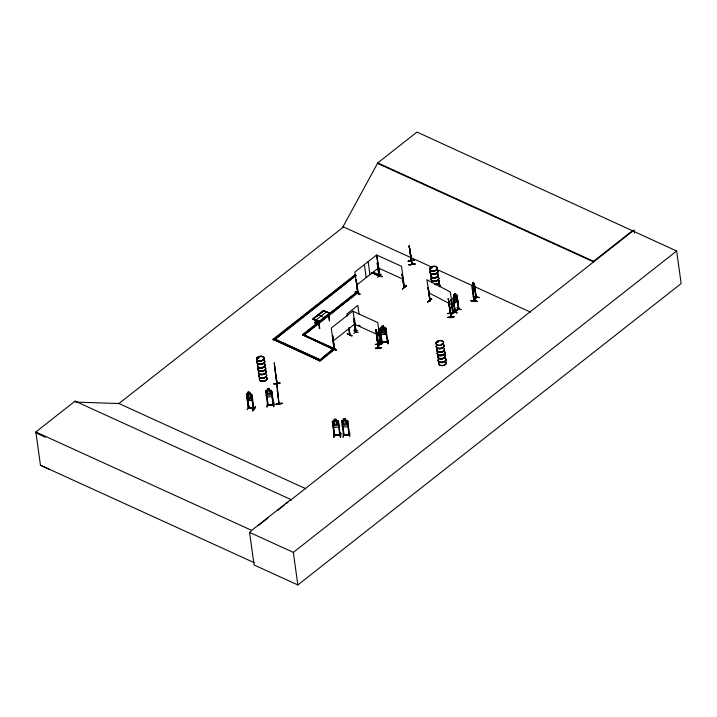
<?xml version="1.0" encoding="UTF-8"?>
<svg xmlns="http://www.w3.org/2000/svg" width="717" height="717" viewBox="0 0 717 717"><rect width="100%" height="100%" fill="white"/><g stroke="black" fill="none" stroke-linecap="round" stroke-linejoin="round"><path stroke-width="1.08" d="M347.297 333.943L352.02 335.708M347.387 333.826L352.065 335.968L347.306 333.907M377.276 340.396L376.784 334.05M411.128 260.612L411.101 260.612M355.632 331.344L356.259 332.563L355.757 332.374L353.983 318.778L355.542 332.204L353.615 319.065M379.571 275.498L379.965 276.296L377.877 262.96L380.153 276.206L379.499 276.081M380.073 342.995L380.602 343.022M380.503 343.631L378.442 330.295L380.575 343.649L380.135 342.825M403.823 286.755L404.352 286.773M404.092 287.069L402.049 274.163L402.47 274.351M471.015 300.826C476.267 299.849 481.43 302.78 471.015 300.826L476.814 301.615M471.105 300.62L476.913 301.4M471.087 300.405L476.895 301.176M267.459 404.648L267.638 405.293L265.577 391.079L266.213 390.469C269.009 391.24 265.702 387.216 269.332 388.659L269.547 390.299L270.578 390.783L270.999 393.776L270.157 395.121L268.266 395.246L267.074 394.018L266.661 391.034L267.602 390.433L267.378 388.829M266.213 390.469L270.927 390.209L271.662 390.702L273.562 404.926L271.824 391.715L271.259 391.885L271.824 391.715M266.177 395.425L267.091 396.976L271.851 396.68L272.254 395.004M266.339 392.056L265.774 392.226L266.339 392.056L268.203 405.213M267.091 396.976L266.24 395.372M267.593 403.214L267.056 407.131L267.566 403.017M267.584 404.621L273.625 404.397L273.078 404.28M269.332 388.659L269.493 390.353M269.547 390.299L271.591 390.774M273.096 404.764L271.268 391.751M273.571 406.718L273.795 402.622L273.903 406.673M333.073 422.483L332.509 422.654L333.073 422.483L334.875 435.649M334.337 420.897L334.041 419.203L336.067 419.078L336.228 420.78L337.313 421.211L337.734 424.204L336.9 425.548L335.009 425.665L333.817 424.446L333.396 421.453L334.337 420.861L332.312 421.497L334.382 435.712L332.383 421.515L332.984 420.942L337.671 420.592L336.291 420.682M334.059 433.686L333.79 437.549L334.301 433.462M338.003 422.179L338.567 422.143L338.003 422.179L339.804 435.371L339.813 434.69L340.432 435.165L334.328 435.551M338.989 425.468L338.585 427.099L333.826 427.395L332.912 425.808L333.871 427.296M339.697 435.004C342.43 434.385 333.692 434 334.938 435.64M340.602 433.274L340.306 437.146L340.566 433.068M340.315 436.895L340.638 433.283M340.889 433.274L340.647 437.11M347.637 420.771L349.654 434.914L343.56 435.282L341.561 421.103L342.197 420.485L346.92 420.198L347.637 420.771L347.835 426.705L343.076 427L342.161 425.45M342.323 422.08L341.758 422.25L342.323 422.08L344.169 435.264L343.524 434.654M343.282 418.845L343.586 420.494L342.645 421.049L343.067 424.043L344.25 425.262L346.141 425.145L346.983 423.801L346.562 420.807L345.477 420.341L345.316 418.674L343.282 418.845L343.515 420.404M343.622 433.301L343.326 437.065M343.067 437.11L343.309 433.292M344.124 434.627L349.062 434.287L349.116 434.95M347.252 421.775L347.808 421.739L347.252 421.775L349.116 434.968L349.009 434.475M349.762 432.647L349.636 436.707M457.204 301.068L457.392 299.15L457.258 301.095L454.058 303.542L457.258 301.095M276.879 383.747L277.228 384.034L276.87 383.183M277.174 390.415L279.03 403.823L274.244 362.721L277.192 384.043L275.131 370.671M257.69 358.052L258.12 357.523M263.139 360.042L262.494 360.015L262.843 359.674M263.13 359.88L262.718 359.71M319.809 328.601L318.805 321.341M329.506 313.123L323.537 310.631L313.177 318.698L313.105 319.432L319.155 322.014L329.506 313.938L329.587 313.114M329.65 313.759L329.551 313.024M328.673 313.58L329.479 320.992L328.395 314.664M430.792 267.97L431.93 267.773L430.845 267.782M431.975 267.916L431.338 267.513M435.793 270.004L436.205 269.798M436.967 342.233C436.904 341.283 439.001 343.425 437.513 341.74M437.926 342.117L437.782 341.803M441.986 344.438L442.102 343.945L441.851 344.384M441.95 344.052L441.995 344.366M442.013 344.187L442.389 344.357M450.446 313.356L450.652 312.917L451.101 317.138L449.227 303.748L449.174 305.075M450.41 313.499L450.859 317.183L448.286 298.541L450.778 313.723M430.048 300.97L427.986 287.625L429.976 300.961M453.171 312.424L452.579 312.307L453.144 312.388M331.478 348.121L336.372 350.048L331.666 347.691M331.666 347.942L336.148 350.201M355.085 292.142C365.132 297.842 356.941 290.376 355.085 292.151M359.746 294.23L355.273 291.927L359.97 294.069M452.49 310.999L457.177 313.132M452.472 310.793L457.114 312.881M378.612 344.375C378.567 355.309 378.486 339.795 378.307 344.662M376.353 330.385L378.352 348.103L376.38 332.849M328.664 316.403L326.611 315.919M450.751 313.723L448.663 300.423M473.946 300.934L471.929 287.006L473.023 282.373L474.071 286.979L473.247 290.026L472.718 289.363M473.31 283.986L474.089 283.323L476.07 297.698L474.439 284.299L476.285 297.376L473.856 300.459L474.385 300.719L472.575 285.223M476.258 297.34L474.17 301.041L472.342 287.616M252.554 399.127L252.187 400.615L247.948 399.79L247.051 398.123M252.617 399.154L252.241 400.678L247.912 399.835M385.979 333.826L385.836 327.866L385.11 327.373L380.404 328.01L379.768 328.619L381.731 342.807L381.776 342.152L387.816 341.409M379.768 328.619L380.368 332.966L381.283 334.472L386.033 333.871L386.436 332.204M427.466 302.171L431.786 299.079M381.336 274.297L377.474 277.371M378.612 344.635L376.775 331.308M378.298 347.306L378.639 347.727M378.648 348.014L376.371 331.684M380.1 275.704L379.257 275.364L378.979 276.144L377.214 263.085L377.742 262.861L377.375 263.157M379.983 342.959L380.377 343.165M403.734 286.719L404.119 286.917M381.444 340.826L381.596 344.671L381.507 340.862M247.033 409.73L249.525 406.028M358.115 292.258L357.658 292.581M355.722 331.326L355.65 332.141M355.381 332.132L356.08 332.061M455.161 311.205L454.937 312.11L459.032 308.919M454.838 311.958L458.817 308.857L456.854 294.875L456.29 294.615L452.83 298.03L454.811 311.949M429.671 300.808L429.725 300.181M349.977 334.292L350.066 334.794M258.801 357.855L258.38 358.097L258.855 357.81M262.673 359.97L262.951 359.719M319.334 321.341L313.087 319.244L319.128 321.825L329.569 313.67M314.88 322.336C314.01 322.973 319.199 326.145 318.966 324.227L314.602 322.408L317.523 321.736M313.123 319.155L319.101 321.646L329.596 313.392L323.51 310.452L313.15 318.518L313.078 319.343L323.304 310.945M328.727 316.986L328.834 316.466L326.8 315.543M431.697 267.746L431.141 267.647M437.253 342.314L437.675 342.233M431.939 267.181L343.031 226.715L377.751 162.911L416.98 132.062L676.633 251.004L681.15 283.573L297.851 584.938L254.096 564.987L249.579 532.417L251.317 531.046M454.094 296.408L453.494 297.465L453.915 300.459L454.757 301.212L456.012 300.226L456.505 298.415L456.084 295.431L455.34 295.422M472.109 286.038L473.785 283.143M475.963 297.232L476.205 296.811L475.765 297.205M476.016 297.188L474.125 300.647L474.107 300.127M473.955 300.979L476.016 297.313M317.64 321.7L318.671 324.335L317.801 321.79M253.943 408.851L248.432 407.874L246.523 393.848L248.234 393.597L247.446 394.018L247.867 397.012L248.969 398.464L250.699 398.786L251.452 397.675L251.04 394.682L250.036 393.983L249.866 392.333L247.983 392.029L248.207 393.633L248.082 392.056L249.785 392.414M247.051 395.076L246.54 394.977L247.051 395.076L248.889 408.125L247.141 394.942M250.063 393.974L252.025 394.852L253.917 409.057L253.746 408.565C241.996 407.579 254.41 407.068 253.406 408.986L251.658 395.775L252.169 395.874L251.568 395.909L253.424 408.968M247.007 393.409L251.353 394.171M248.324 407.561L248.933 407.507L248.306 407.39M253.316 408.475L254.033 408.914M252.707 410.554C260.683 399.19 247.06 418.809 255.548 407.175M252.743 410.823L255.548 407.184M382.34 342.269L382.331 342.565M387.816 341.561L381.794 342.341M349.636 334.857L348.74 328.108M358.124 292.357L357.72 293.056L358.186 292.733L356.161 279.63L357.559 292.984L358.007 292.626M356.008 332.24L353.042 310.927L331.254 328.063L334.122 349.036L334.346 348.13M355.354 331.621L355.892 331.46M455.331 311.832L453.377 298.684L455.044 312.056M458.333 308.668L458.916 308.471M458.396 309.144L458.79 308.346M458.979 308.946L457.007 295.825L458.405 309.179M340.342 434.843L340.297 435.344L338.397 421.13L337.671 420.592M343.56 434.816L349.609 434.421M476.079 297.663L473.722 283.134M379.768 328.664L380.404 328.01M257.726 357.989L258.452 358.222L258.756 357.64M265.648 391.132L266.249 390.559M341.633 421.157L342.233 420.538M381.713 342.681L387.754 341.857M387.279 342.126L385.45 328.933L386.006 328.861L387.897 342.009L381.865 342.816M358.446 325.142L360.588 326.28M349.08 328.036L350.021 334.785M356.322 279.702L355.793 279.917M377.142 274.503L382.071 276.69L377.196 274.683M379.427 275.785L382.071 276.69M334.364 348.641L333.952 348.946L332.563 335.61L334.57 348.677L332.563 335.61M332.724 335.681L332.195 335.906M354.404 319.504L353.983 319.316L356.188 332.545M403.761 286.827L404.28 287.383L403.859 287.194M379.687 275.991L376.775 255.046L401.511 266.321L404.469 287.293L403.805 287.194L402.049 274.163M406.682 285.841L402.371 288.96L406.422 285.5M356.215 332.536L354.548 319.397M353.633 330.68L358.24 332.58M353.024 311.286L377.76 322.569L380.718 343.533L380.135 343.47M382.699 341.928L378.621 345.2L382.654 341.713L378.657 345.182L382.932 342.081M49.796 469.545L40.466 465.225L35.85 431.975L75.088 401.126L290.887 499.516L291.021 500.466L290.51 500.233L632.878 231.053M304.142 334.973L335.063 349.071L319.854 361.027L273.06 339.311L355.148 274.763M273.114 339.715L278.357 335.592M280.096 334.221L281.844 332.849M283.591 331.478L298.442 319.8M300.19 318.429L301.929 317.057M303.676 315.686L318.527 304.008M320.275 302.637L322.023 301.265M323.77 299.894L342.108 285.474M343.855 284.102L355.202 275.176M356.053 275.176L274.019 340.127M274.889 339.437L356.107 275.579M316.591 316.412L323.322 311.124M356.663 285.106L378.451 267.979M302.386 334.776L334.265 349.699L302.386 334.776L356.851 291.962L357.756 292.366L303.345 335.601L357.81 292.778L356.851 291.962M302.449 335.189L315.623 324.828M330.555 313.087L339.338 306.177M341.095 304.797L356.914 292.366M373.476 272.272L380.243 275.355L379.454 275.982L371.72 272.46M371.773 272.863L379.508 276.386L380.243 275.355M333.064 341.086L354.852 323.959M322.3 357.98L333.306 348.874L319.746 359.988M319.854 361.027L335.009 348.659M454.139 296.426L453.816 294.786L455.161 293.728L455.429 295.359M453.87 294.804L455.205 293.755L455.394 295.44M458.638 309.215L457.168 295.897M456.846 307.629L461.461 309.717M458.36 308.839L454.945 311.599L458.378 308.651M377.832 163.521L593.64 261.902L593.551 261.293L632.788 230.444M290.887 499.516L251.658 530.356L35.85 431.975M258.29 525.57L267.871 518.033M277.452 510.504L284.416 505.028M286.155 503.657L287.902 502.285M297.851 584.938L293.334 552.368L676.633 251.004M247.033 393.373L246.424 393.857L248.378 408.054L253.863 409.04M267.611 405.105L273.616 404.729M273.607 404.89L267.638 405.275M334.194 435.076L334.821 435.004L334.23 435.049M340.342 435.318L334.265 435.703M343.506 435.147L349.555 434.735M344.097 435.255L344.07 434.601M349.591 434.914L349.062 434.305M430.003 300.997L428.39 287.831M427.52 302.233L431.795 298.864L427.475 301.965M430.128 300.369L430.245 300.889L426.893 279.711L450.33 291.953L453.278 312.926L452.633 312.8L450.876 299.778L451.432 299.876L453.099 313.042L451.029 299.67M452.597 312.442L453.054 313.015M451.047 314.53L455.6 311.528L451.083 314.503M381.785 327.848L380.844 328.503L381.265 331.496L382.448 332.652L384.339 332.419L385.172 331.003L384.76 328.01L383.676 327.606L383.514 325.939L381.489 326.235L381.785 327.884M328.834 316.466L326.629 315.677L328.718 317.004M455.098 311.725L453.377 298.684M379.32 275.839L377.581 262.789M379.212 276.179L377.214 263.085M357.9 292.679L356.161 279.63M357.828 293.002L354.861 272.075L376.64 254.947L379.508 276.386M334.131 348.525L334.507 348.202M411.459 261.122L409.64 248.055M349.86 334.938L348.919 327.956M431.482 267.943L431.016 267.907M318.966 324.227L314.602 322.408M257.932 357.604L258.523 357.532M334.803 435.201L334.203 435.228M382.286 342.762L380.53 329.569L379.992 329.775L380.53 329.569M387.772 342.045L387.682 341.382M323.555 310.811L328.547 312.845M258.371 357.962L257.815 357.774M268.006 404.773L267.468 404.8M317.765 321.772L314.862 322.3L314.79 322.919M411.244 261.158L409.192 245.806L411.881 264.465L411.173 260.782L411.988 263.542M409.434 247.024L409.174 246.585L409.757 249.462M409.819 249.417L409.918 250.421M410.572 254.669L410.653 255.906L410.5 254.678M410.214 251.022L412.096 264.43L411.459 260.773M408.188 261.131L414.327 260.146M408.887 264.663L415.098 264.161L408.887 264.707M268.068 405.266L268.077 404.612M387.673 340.064L388.112 343.568M273.921 383.774L280.096 383.021L273.957 384.043M273.948 383.953L280.096 383.03M276.072 404.406C287.723 403.312 280.293 402.336 276.072 404.361M448.645 301.382L448.824 302.538M448.725 302.18L449.622 308.66L449.057 303.784M453.637 312.8L447.453 313.517L453.655 313.015M447.48 313.696L453.646 312.926M447.847 317.281C451.477 318.805 459.991 315.023 447.847 317.308M379.974 330.134L386.042 329.363M386.033 333.871L381.283 334.472M376.542 332.204L376.586 335.153L376.479 332.213L376.766 333.423M377.294 337.68L377.276 338.881L377.079 338.083M377.384 339.491L377.366 338.316M377.402 341.409L376.515 335.135L376.81 337.115M378.37 344.698L376.129 329.444L376.156 330.743M376.3 332.303L376.389 333.477M376.308 333.109L378.406 348.121M376.954 334.678L377.276 339.58L376.99 338.37M376.784 336.497L376.981 337.349L376.586 334.705L376.945 335.323M377.178 336.658L377.205 339.589M375.376 344.492L381.561 343.936M375.385 344.581L381.561 343.802L375.376 344.357M381.561 347.557C370.384 347.844 376.676 349.645 381.569 347.611M387.279 341.65L387.216 342.099M76.307 402.112L118.932 403.537L343.586 226.904L343.084 226.671M454.874 311.635L455.34 311.411M273.087 404.926L272.944 404.307M431.437 267.504L431.903 267.683M474.618 287.607L474.69 289.596L473.05 292.491L472.584 291.317M479.081 297.6L473.283 296.793M326.665 315.677L328.718 316.161M429.913 300.486L429.6 300.333M357.586 330.537L353.75 333.611M377.751 162.911L593.551 261.293M437.02 269.493L472.566 285.698M474.591 286.621L530.455 312.092M456.854 294.875L457.401 299.195M378.585 268.077L403.321 279.352M453.422 302.332L454.103 303.569M374.507 273.123L380.297 275.767M354.834 324.317L379.571 335.592M324.174 311.017L326.818 312.218L326.737 311.68L315.847 320.239L315.919 320.786M326.862 315.946L328.888 316.869M314.96 322.784L319.02 324.631M305.137 335.431L335.063 349.071M273.06 339.311L319.8 360.615M118.422 403.304L305.792 488.725M249.579 532.417L293.334 552.368M40.466 465.225L254.23 562.684M35.984 432.925L45.314 437.245M428.694 292.742L452.14 304.985M251.308 394.26L251.936 394.906M343.497 435.282L343.577 434.627M388.139 343.757L387.673 339.795L388.103 343.828M277.219 383.703L277.156 383.228M276.879 383.523L276.95 384.025M377.33 341.355L376.757 335.117M472.611 291.272L473.059 292.411M409.12 245.814L409.434 247.759M409.819 249.453L409.586 248.638L409.783 249.794M409.846 251.058L410.716 255.897M377.052 338.37L377.276 339.58M376.479 332.213L376.694 333.423M449.2 305.541L449.344 306.329M409.73 250.43L410.025 252.321M449.442 307.441L449.693 308.651M634.07 229.888L634.518 233.124M473.086 282.381L473.292 284.075M402.192 274.046L404.003 287.078M383.676 327.651L383.514 325.939M378.442 330.295L380.252 343.326M368.144 261.633L369.945 274.665M376.246 331.397L376.067 329.453L376.255 331.415M376.075 330.698L376.371 332.312M364.397 264.573L366.208 277.604M359.029 314.109L357.828 305.424L346.929 313.983L347.234 316.161M324.46 317.909L318.205 314.548L318.276 315.095M338.334 421.157L338.917 425.468M318.375 321.395L319.388 328.655M316.932 323.304L316.762 323.439M75.088 401.126L75.213 402.076M410.241 253.594L410.205 252.787M454.04 316.735L447.883 317.541M386.006 328.861L385.45 328.933M381.587 347.79L375.412 348.345M448.358 298.532L448.725 302.215M448.286 298.541L448.528 300.387M276.054 375.753L278.142 395.838M376.792 335.843L376.784 334.678L376.981 337.734M377.671 341.077L377.689 342.341L377.554 340.485M376.954 335.95L376.972 337.115M376.344 330.196L376.317 333.145M474.6 287.642L474.6 289.56M265.039 364.299A3.935 2.393 -7.9 0 1 261.069 367.812A3.935 2.393 -7.9 0 1 257.833 364.621M264.089 360.597A3.872 2.357 -7.9 0 1 262.117 364.326A3.872 2.357 -7.9 0 1 257.045 362.668M264.949 364.102A3.872 2.357 -7.9 0 1 261.042 367.561A3.872 2.357 -7.9 0 1 257.86 364.424M265.03 364.711A3.872 2.357 -7.9 0 1 261.633 368.126A3.872 2.357 -7.9 0 1 257.618 365.643M258.344 367.839A3.854 2.348 -7.9 0 0 262.019 370.922A3.854 2.348 -7.9 0 0 264.967 367.005A3.89 2.366 -7.9 0 1 262.028 371.021A3.89 2.366 -7.9 0 1 258.326 367.911M265.057 364.478A3.935 2.393 -7.9 0 1 261.096 368A3.935 2.393 -7.9 0 1 257.851 364.81M264.089 360.176A3.935 2.393 -7.9 0 1 261.588 364.093A3.935 2.393 -7.9 0 1 257 361.646M264.008 359.988A3.872 2.357 -7.9 0 1 261.544 363.842A3.872 2.357 -7.9 0 1 257.036 361.44M265.021 367.194A3.89 2.366 -7.9 0 1 262.046 371.146A3.89 2.366 -7.9 0 1 258.344 368.036M264.116 360.364A3.935 2.393 -7.9 0 1 261.615 364.272A3.935 2.393 -7.9 0 1 257.027 361.834M266.455 374.543A3.935 2.393 -7.9 0 1 262.494 378.056A3.935 2.393 -7.9 0 1 259.249 374.866M265.335 373.602A3.935 2.393 -7.9 0 1 266.007 374.014M265.039 367.346A3.89 2.366 -7.9 0 1 262.072 371.298A3.89 2.366 -7.9 0 1 258.362 368.188M265.514 370.841A3.872 2.357 -7.9 0 1 263.049 374.695A3.872 2.357 -7.9 0 1 258.541 372.293M266.374 374.355A3.872 2.357 -7.9 0 1 262.467 377.814A3.872 2.357 -7.9 0 1 259.276 374.668M266.455 374.955A3.872 2.357 -7.9 0 1 262.547 378.415A3.872 2.357 -7.9 0 1 259.357 375.269M266.383 377.25A3.854 2.348 -7.9 0 1 263.444 381.166A3.854 2.348 -7.9 0 1 259.769 378.083A3.89 2.366 -7.9 0 0 263.453 381.265A3.89 2.366 -7.9 0 0 266.428 377.312M266.482 374.731A3.935 2.393 -7.9 0 1 262.512 378.244A3.935 2.393 -7.9 0 1 259.276 375.054M265.505 370.42A3.935 2.393 -7.9 0 1 263.005 374.337A3.935 2.393 -7.9 0 1 258.425 371.899M265.433 370.241A3.872 2.357 -7.9 0 1 262.969 374.095A3.872 2.357 -7.9 0 1 258.452 371.693M265.693 368.637A3.872 2.357 -7.9 0 1 261.096 371.514A3.872 2.357 -7.9 0 1 258.407 368.368M265.057 367.534A3.872 2.357 -7.9 0 1 265.496 368.045M266.446 377.438A3.89 2.366 -7.9 0 1 263.471 381.39A3.89 2.366 -7.9 0 1 259.769 378.28M265.532 370.608A3.935 2.393 -7.9 0 1 263.031 374.525A3.935 2.393 -7.9 0 1 258.452 372.078M437.218 270.605A3.881 2.357 -7.9 0 1 434.26 274.548A3.881 2.357 -7.9 0 1 430.558 271.438M437.639 273.589A3.881 2.357 -7.9 0 1 435.174 277.452A3.881 2.357 -7.9 0 1 430.648 275.05M437.711 274.199A3.872 2.357 -7.9 0 1 434.753 278.133A3.872 2.357 -7.9 0 1 431.06 275.032M438.544 277.524A3.872 2.357 -7.9 0 1 435.147 280.939A3.872 2.357 -7.9 0 1 431.132 278.456M437.737 273.966A3.935 2.393 -7.9 0 1 434.726 277.963A3.935 2.393 -7.9 0 1 430.98 274.817M437.711 273.777A3.935 2.393 -7.9 0 1 435.21 277.694A3.935 2.393 -7.9 0 1 430.621 275.256M437.209 270.184A3.935 2.393 -7.9 0 1 434.206 274.181A3.935 2.393 -7.9 0 1 430.451 271.035M437.128 270.004A3.872 2.357 -7.9 0 1 434.17 273.939A3.872 2.357 -7.9 0 1 430.478 270.838M437.236 270.372A3.935 2.393 -7.9 0 1 434.233 274.369A3.935 2.393 -7.9 0 1 430.478 271.223M438.58 277.748A3.872 2.357 -7.9 0 1 435.174 281.163A3.872 2.357 -7.9 0 1 431.159 278.68M438.607 277.873A3.89 2.366 -7.9 0 1 435.192 281.297A3.89 2.366 -7.9 0 1 431.159 278.805M438.643 280.849A3.881 2.357 -7.9 0 1 435.676 284.792M431.652 282.301A3.881 2.357 -7.9 0 1 431.984 281.682M438.553 280.248A3.872 2.357 -7.9 0 1 438.544 282.883A3.872 2.357 -7.9 0 1 434.592 284.228M431.509 282.319A3.872 2.357 -7.9 0 1 431.903 281.082M438.616 278.062A3.872 2.357 -7.9 0 1 435.219 281.476A3.872 2.357 -7.9 0 1 431.204 278.994M438.661 280.616A3.935 2.393 -7.9 0 1 435.649 284.613M431.571 282.095A3.935 2.393 -7.9 0 1 431.903 281.467M438.634 280.428A3.935 2.393 -7.9 0 1 435.622 284.434M431.544 281.906A3.935 2.393 -7.9 0 1 431.876 281.279M439.055 283.842A3.881 2.357 -7.9 0 1 439.306 286.191M439.136 284.443A3.872 2.357 -7.9 0 1 439.378 286.791M439.163 284.21A3.935 2.393 -7.9 0 1 439.404 286.594M439.136 284.031A3.935 2.393 -7.9 0 1 439.378 286.406M444.334 348.57A3.935 2.393 -7.9 0 1 440.372 352.083A3.935 2.393 -7.9 0 1 437.128 348.892M443.402 344.859A3.881 2.357 -7.9 0 1 440.928 348.722A3.881 2.357 -7.9 0 1 436.411 346.311M444.253 348.372A3.881 2.357 -7.9 0 1 440.346 351.841A3.881 2.357 -7.9 0 1 437.146 348.695M444.334 348.973A3.872 2.357 -7.9 0 1 440.928 352.397A3.872 2.357 -7.9 0 1 436.913 349.914M444.361 348.749A3.935 2.393 -7.9 0 1 440.39 352.271A3.935 2.393 -7.9 0 1 437.155 349.071M443.384 344.447A3.935 2.393 -7.9 0 1 440.892 348.354A3.935 2.393 -7.9 0 1 436.303 345.917M443.312 344.259A3.872 2.357 -7.9 0 1 440.847 348.112A3.872 2.357 -7.9 0 1 436.33 345.711M444.307 351.464A3.872 2.357 -7.9 0 1 441.349 355.399A3.872 2.357 -7.9 0 1 437.657 352.298M443.411 344.626A3.935 2.393 -7.9 0 1 440.91 348.543A3.935 2.393 -7.9 0 1 436.33 346.105M445.759 358.814A3.935 2.393 -7.9 0 1 441.789 362.327A3.935 2.393 -7.9 0 1 438.553 359.136M444.818 355.112A3.881 2.357 -7.9 0 1 442.353 358.966A3.881 2.357 -7.9 0 1 437.827 356.564M445.678 358.617A3.881 2.357 -7.9 0 1 441.762 362.085A3.881 2.357 -7.9 0 1 438.571 358.939M445.759 359.226A3.872 2.357 -7.9 0 1 442.353 362.641A3.872 2.357 -7.9 0 1 438.338 360.158M445.705 361.511A3.872 2.357 -7.9 0 1 442.739 365.446A3.872 2.357 -7.9 0 1 439.055 362.354M445.786 359.002A3.935 2.393 -7.9 0 1 441.815 362.515A3.935 2.393 -7.9 0 1 438.58 359.325M444.809 354.691A3.935 2.393 -7.9 0 1 442.308 358.608A3.935 2.393 -7.9 0 1 437.72 356.17M444.728 354.512A3.872 2.357 -7.9 0 1 442.272 358.357A3.872 2.357 -7.9 0 1 437.755 355.955M445.732 361.709A3.872 2.357 -7.9 0 1 442.765 365.643A3.872 2.357 -7.9 0 1 439.082 362.551M444.836 354.879A3.935 2.393 -7.9 0 1 442.335 358.787A3.935 2.393 -7.9 0 1 437.746 356.349M444.979 352.916A3.863 2.348 -7.9 0 1 440.39 355.784A3.863 2.348 -7.9 0 1 437.711 352.647A3.872 2.357 -7.9 0 0 441.394 355.74A3.872 2.357 -7.9 0 0 444.352 351.805A3.863 2.348 -7.9 0 1 444.791 352.325M356.358 332.41L355.883 332.213L356.349 332.365M472.924 282.937L472.584 284.21L472.924 282.937M473.301 284.604L472.655 285.751L473.068 288.745L473.722 287.598L473.301 284.604M479.171 297.456L473.229 296.587L479.189 297.474M406.449 285.68L402.407 288.933L406.458 285.707M454.937 294.257L454.202 295.431L454.937 294.257M455.42 295.951L454.166 296.937L454.578 299.93L455.833 298.944L455.42 295.951M414.301 259.966L408.197 261.212L414.301 259.966M415.053 263.919L408.923 264.923L415.062 263.946M282.211 403.366L276.054 404.227L282.211 403.366M383.147 326.316L381.937 326.468L382.009 326.997L383.228 326.844L383.147 326.316M383.747 328.144L381.856 328.377L382.278 331.371L384.16 331.137L383.747 328.144M268.974 388.999L267.755 389.08L267.826 389.609L269.045 389.537L268.974 388.999M269.565 390.846L267.674 390.971L268.095 393.956L269.986 393.839L269.565 390.846M335.708 419.427L334.489 419.499L334.561 420.037L335.78 419.956L335.708 419.427M344.958 419.024L343.739 419.095L343.81 419.633L345.029 419.562L344.958 419.024M336.3 421.273L334.409 421.39L334.83 424.383L336.721 424.267L336.3 421.273M345.549 420.87L343.658 420.987L344.079 423.98L345.97 423.864L345.549 420.87M249.543 392.584L248.423 392.378L249.615 393.122L249.543 392.584M250.108 394.511L248.378 394.198L248.79 397.182L250.52 397.505L250.108 394.511M320.598 359.997L274.754 339.096L320.598 359.997M258.667 360.857A3.89 2.366 -7.9 0 0 264.241 358.097A3.89 2.366 -7.9 0 0 258.245 356.779A3.89 2.366 -7.9 0 0 258.667 360.857M258.729 361.135A3.854 2.348 -7.9 0 0 264.25 358.392A3.854 2.348 -7.9 0 0 258.308 357.093A3.854 2.348 -7.9 0 0 258.729 361.135M258.685 360.974A3.89 2.366 -7.9 0 0 264.259 358.213A3.89 2.366 -7.9 0 0 258.263 356.905A3.89 2.366 -7.9 0 0 258.685 360.974M431.804 270.847A3.872 2.357 -7.9 0 0 437.352 268.086A3.872 2.357 -7.9 0 0 431.383 266.787A3.872 2.357 -7.9 0 0 431.804 270.847M431.84 271.16A3.872 2.357 -7.9 0 0 437.388 268.4A3.872 2.357 -7.9 0 0 431.419 267.091A3.872 2.357 -7.9 0 0 431.84 271.16M431.813 270.981A3.89 2.366 -7.9 0 0 437.379 268.212A3.89 2.366 -7.9 0 0 431.392 266.903A3.89 2.366 -7.9 0 0 431.813 270.981M437.979 345.101A3.872 2.357 -7.9 0 0 443.527 342.35A3.872 2.357 -7.9 0 0 437.558 341.041A3.872 2.357 -7.9 0 0 437.979 345.101M438.024 345.415A3.872 2.357 -7.9 0 0 443.572 342.663A3.872 2.357 -7.9 0 0 437.594 341.355A3.872 2.357 -7.9 0 0 438.024 345.415M441.322 355.202A3.872 2.357 -7.9 0 0 444.28 351.267A3.863 2.348 -7.9 0 1 441.322 355.193A3.863 2.348 -7.9 0 1 437.639 352.101A3.872 2.357 -7.9 0 0 441.322 355.202"/></g></svg>
